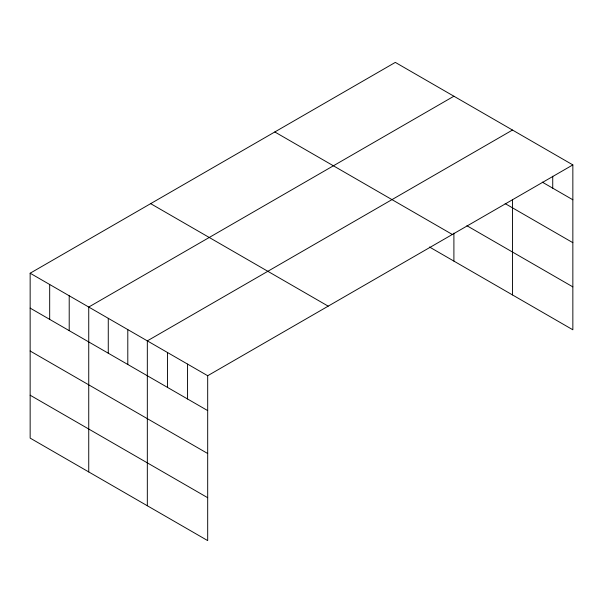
<?xml version="1.0" encoding="UTF-8"?>
<svg xmlns="http://www.w3.org/2000/svg" width="603" height="603" viewBox="0 0 603 603"><rect width="100%" height="100%" fill="white"/><g stroke="black" fill="none" stroke-linecap="round" stroke-linejoin="round"><path stroke-width="0.9" d="M30.15 273.219L207.688 375.722L207.688 540.605L30.15 438.102L30.15 273.219L395.312 62.395L572.85 164.898L572.85 329.781L429.487 247.011M453.901 96.216L88.739 307.048L88.739 471.93M512.49 130.044L147.328 340.868L147.328 505.759M207.688 375.722L572.85 164.898M542.263 182.121L572.85 199.781M505.163 203.603L572.85 242.677M466.918 225.726L572.85 286.877M274.81 131.967L452.348 234.469M150.652 203.648L328.19 306.151M30.15 308.103L207.688 410.605M30.15 351.006L207.688 453.509M30.15 395.206L207.688 497.709M552.732 176.227L552.732 188.166M512.49 199.435L512.49 294.927M453.901 233.127L453.901 261.107M187.563 364.099L187.563 398.99M167.446 352.484L167.446 387.375M127.798 329.592L127.798 364.483M108.269 318.316L108.269 353.207M69.209 295.772L69.209 330.655M49.68 284.495L49.68 319.379"/></g></svg>
